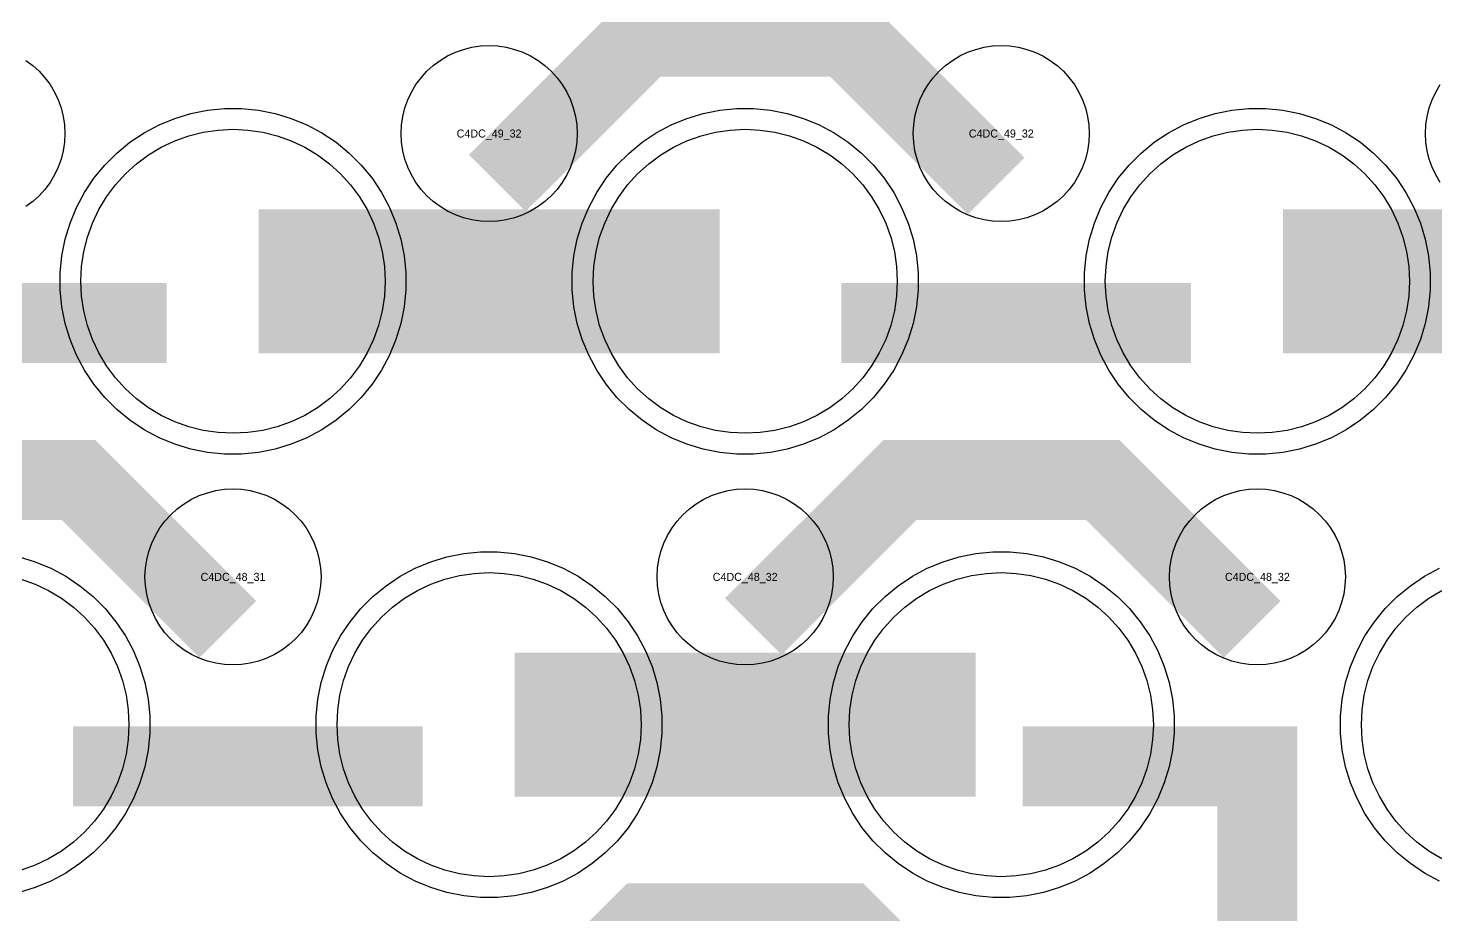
# Model space of a CAD drawing. Extents: x -11880 to 11880, y -14992 to 14992.
# Drawn here: x -1904 to -1464.2, y -8247.9 to -7970.8 of the extents above; entities that cross this region are included whole.
import ezdxf
from ezdxf.enums import TextEntityAlignment as Align

# ---------------------------------------------------------------- set-up
doc = ezdxf.new("R2010")
doc.units = 0
doc.header["$MEASUREMENT"] = 0
for name, color, linetype in [('GDS_775_DT_237', 138, 'CONTINUOUS'), ('RDL1_FS', 34, 'CONTINUOUS'), ('RDL_BS', 160, 'CONTINUOUS')]:
    doc.layers.add(name, color=color, linetype=linetype)

msp = doc.modelspace()

# ---------------------------------------------------------------- linework, layer by layer
at = {"layer": 'RDL1_FS'}
for points in [[(-1840, -8097.434), (-1844.657, -8097.205), (-1849.268, -8096.521), (-1853.791, -8095.389), (-1858.181, -8093.817), (-1862.395, -8091.825), (-1866.395, -8089.427), (-1870.14, -8086.649), (-1873.594, -8083.519), (-1876.724, -8080.065), (-1879.502, -8076.32), (-1881.9, -8072.32), (-1883.892, -8068.106), (-1885.464, -8063.716), (-1886.596, -8059.193), (-1887.28, -8054.582), (-1887.509, -8049.925), (-1887.28, -8045.268), (-1886.596, -8040.657), (-1885.464, -8036.134), (-1883.892, -8031.744), (-1881.9, -8027.53), (-1879.502, -8023.53), (-1876.724, -8019.785), (-1873.594, -8016.331), (-1870.14, -8013.201), (-1866.395, -8010.423), (-1862.395, -8008.025), (-1858.181, -8006.033), (-1853.791, -8004.461), (-1849.268, -8003.329), (-1844.657, -8002.645), (-1840, -8002.416), (-1835.343, -8002.645), (-1830.732, -8003.329), (-1826.209, -8004.461), (-1821.819, -8006.033), (-1817.605, -8008.025), (-1813.605, -8010.423), (-1809.86, -8013.201), (-1806.406, -8016.331), (-1803.276, -8019.785), (-1800.498, -8023.53), (-1798.1, -8027.53), (-1796.108, -8031.744), (-1794.536, -8036.134), (-1793.404, -8040.657), (-1792.72, -8045.268), (-1792.491, -8049.925), (-1792.72, -8054.582), (-1793.404, -8059.193), (-1794.536, -8063.716), (-1796.108, -8068.106), (-1798.1, -8072.32), (-1800.498, -8076.32), (-1803.276, -8080.065), (-1806.406, -8083.519), (-1809.86, -8086.649), (-1813.605, -8089.427), (-1817.605, -8091.825), (-1821.819, -8093.817), (-1826.209, -8095.389), (-1830.732, -8096.521), (-1835.343, -8097.205)], [(-1680, -8097.434), (-1684.657, -8097.205), (-1689.268, -8096.521), (-1693.791, -8095.389), (-1698.181, -8093.817), (-1702.395, -8091.825), (-1706.395, -8089.427), (-1710.14, -8086.649), (-1713.594, -8083.519), (-1716.724, -8080.065), (-1719.502, -8076.32), (-1721.9, -8072.32), (-1723.892, -8068.106), (-1725.464, -8063.716), (-1726.596, -8059.193), (-1727.28, -8054.582), (-1727.509, -8049.925), (-1727.28, -8045.268), (-1726.596, -8040.657), (-1725.464, -8036.134), (-1723.892, -8031.744), (-1721.9, -8027.53), (-1719.502, -8023.53), (-1716.724, -8019.785), (-1713.594, -8016.331), (-1710.14, -8013.201), (-1706.395, -8010.423), (-1702.395, -8008.025), (-1698.181, -8006.033), (-1693.791, -8004.461), (-1689.268, -8003.329), (-1684.657, -8002.645), (-1680, -8002.416), (-1675.343, -8002.645), (-1670.732, -8003.329), (-1666.209, -8004.461), (-1661.819, -8006.033), (-1657.605, -8008.025), (-1653.605, -8010.423), (-1649.86, -8013.201), (-1646.406, -8016.331), (-1643.276, -8019.785), (-1640.498, -8023.53), (-1638.1, -8027.53), (-1636.108, -8031.744), (-1634.536, -8036.134), (-1633.404, -8040.657), (-1632.72, -8045.268), (-1632.491, -8049.925), (-1632.72, -8054.582), (-1633.404, -8059.193), (-1634.536, -8063.716), (-1636.108, -8068.106), (-1638.1, -8072.32), (-1640.498, -8076.32), (-1643.276, -8080.065), (-1646.406, -8083.519), (-1649.86, -8086.649), (-1653.605, -8089.427), (-1657.605, -8091.825), (-1661.819, -8093.817), (-1666.209, -8095.389), (-1670.732, -8096.521), (-1675.343, -8097.205)], [(-1520, -8097.434), (-1524.657, -8097.205), (-1529.268, -8096.521), (-1533.791, -8095.389), (-1538.181, -8093.817), (-1542.395, -8091.825), (-1546.395, -8089.427), (-1550.14, -8086.649), (-1553.594, -8083.519), (-1556.724, -8080.065), (-1559.502, -8076.32), (-1561.9, -8072.32), (-1563.892, -8068.106), (-1565.464, -8063.716), (-1566.596, -8059.193), (-1567.28, -8054.582), (-1567.509, -8049.925), (-1567.28, -8045.268), (-1566.596, -8040.657), (-1565.464, -8036.134), (-1563.892, -8031.744), (-1561.9, -8027.53), (-1559.502, -8023.53), (-1556.724, -8019.785), (-1553.594, -8016.331), (-1550.14, -8013.201), (-1546.395, -8010.423), (-1542.395, -8008.025), (-1538.181, -8006.033), (-1533.791, -8004.461), (-1529.268, -8003.329), (-1524.657, -8002.645), (-1520, -8002.416), (-1515.343, -8002.645), (-1510.732, -8003.329), (-1506.209, -8004.461), (-1501.819, -8006.033), (-1497.605, -8008.025), (-1493.605, -8010.423), (-1489.86, -8013.201), (-1486.406, -8016.331), (-1483.276, -8019.785), (-1480.498, -8023.53), (-1478.1, -8027.53), (-1476.108, -8031.744), (-1474.536, -8036.134), (-1473.404, -8040.657), (-1472.72, -8045.268), (-1472.491, -8049.925), (-1472.72, -8054.582), (-1473.404, -8059.193), (-1474.536, -8063.716), (-1476.108, -8068.106), (-1478.1, -8072.32), (-1480.498, -8076.32), (-1483.276, -8080.065), (-1486.406, -8083.519), (-1489.86, -8086.649), (-1493.605, -8089.427), (-1497.605, -8091.825), (-1501.819, -8093.817), (-1506.209, -8095.389), (-1510.732, -8096.521), (-1515.343, -8097.205)]]:
    msp.add_lwpolyline(points, close=True, dxfattribs=at)
for points in [[(-1831.998, -8049.925, 45, 45, 0), (-1759.998, -8049.925, 45, 45, 0)], [(-1759.998, -8049.925, 45, 45, 0), (-1687.998, -8049.925, 45, 45, 0)], [(-1511.998, -8049.925, 45, 45, 0), (-1439.998, -8049.925, 45, 45, 0)]]:
    msp.add_lwpolyline(points, format="xyseb", dxfattribs=at)
at = {"layer": 'RDL1_FS', "color": 240, "true_color": 0xed1f24}
msp.add_lwpolyline([(-1906.209, -8143.026), (-1901.819, -8144.598), (-1897.605, -8146.59), (-1893.605, -8148.988), (-1889.86, -8151.766), (-1886.406, -8154.896), (-1883.276, -8158.35), (-1880.498, -8162.095), (-1878.1, -8166.095), (-1876.108, -8170.309), (-1874.536, -8174.699), (-1873.404, -8179.222), (-1872.72, -8183.833), (-1872.491, -8188.49), (-1872.72, -8193.147), (-1873.404, -8197.758), (-1874.536, -8202.281), (-1876.108, -8206.671), (-1878.1, -8210.885), (-1880.498, -8214.885), (-1883.276, -8218.63), (-1886.406, -8222.084), (-1889.86, -8225.214), (-1893.605, -8227.992), (-1897.605, -8230.39), (-1901.819, -8232.382), (-1906.209, -8233.954)], dxfattribs=at)
for points in [[(-1760, -8235.999), (-1764.657, -8235.77), (-1769.268, -8235.086), (-1773.791, -8233.954), (-1778.181, -8232.382), (-1782.395, -8230.39), (-1786.395, -8227.992), (-1790.14, -8225.214), (-1793.594, -8222.084), (-1796.724, -8218.63), (-1799.502, -8214.885), (-1801.9, -8210.885), (-1803.892, -8206.671), (-1805.464, -8202.281), (-1806.596, -8197.758), (-1807.28, -8193.147), (-1807.509, -8188.49), (-1807.28, -8183.833), (-1806.596, -8179.222), (-1805.464, -8174.699), (-1803.892, -8170.309), (-1801.9, -8166.095), (-1799.502, -8162.095), (-1796.724, -8158.35), (-1793.594, -8154.896), (-1790.14, -8151.766), (-1786.395, -8148.988), (-1782.395, -8146.59), (-1778.181, -8144.598), (-1773.791, -8143.026), (-1769.268, -8141.894), (-1764.657, -8141.21), (-1760, -8140.981), (-1755.343, -8141.21), (-1750.732, -8141.894), (-1746.209, -8143.026), (-1741.819, -8144.598), (-1737.605, -8146.59), (-1733.605, -8148.988), (-1729.86, -8151.766), (-1726.406, -8154.896), (-1723.276, -8158.35), (-1720.498, -8162.095), (-1718.1, -8166.095), (-1716.108, -8170.309), (-1714.536, -8174.699), (-1713.404, -8179.222), (-1712.72, -8183.833), (-1712.491, -8188.49), (-1712.72, -8193.147), (-1713.404, -8197.758), (-1714.536, -8202.281), (-1716.108, -8206.671), (-1718.1, -8210.885), (-1720.498, -8214.885), (-1723.276, -8218.63), (-1726.406, -8222.084), (-1729.86, -8225.214), (-1733.605, -8227.992), (-1737.605, -8230.39), (-1741.819, -8232.382), (-1746.209, -8233.954), (-1750.732, -8235.086), (-1755.343, -8235.77)], [(-1600, -8235.999), (-1604.657, -8235.77), (-1609.268, -8235.086), (-1613.791, -8233.954), (-1618.181, -8232.382), (-1622.395, -8230.39), (-1626.395, -8227.992), (-1630.14, -8225.214), (-1633.594, -8222.084), (-1636.724, -8218.63), (-1639.502, -8214.885), (-1641.9, -8210.885), (-1643.892, -8206.671), (-1645.464, -8202.281), (-1646.596, -8197.758), (-1647.28, -8193.147), (-1647.509, -8188.49), (-1647.28, -8183.833), (-1646.596, -8179.222), (-1645.464, -8174.699), (-1643.892, -8170.309), (-1641.9, -8166.095), (-1639.502, -8162.095), (-1636.724, -8158.35), (-1633.594, -8154.896), (-1630.14, -8151.766), (-1626.395, -8148.988), (-1622.395, -8146.59), (-1618.181, -8144.598), (-1613.791, -8143.026), (-1609.268, -8141.894), (-1604.657, -8141.21), (-1600, -8140.981), (-1595.343, -8141.21), (-1590.732, -8141.894), (-1586.209, -8143.026), (-1581.819, -8144.598), (-1577.605, -8146.59), (-1573.605, -8148.988), (-1569.86, -8151.766), (-1566.406, -8154.896), (-1563.276, -8158.35), (-1560.498, -8162.095), (-1558.1, -8166.095), (-1556.108, -8170.309), (-1554.536, -8174.699), (-1553.404, -8179.222), (-1552.72, -8183.833), (-1552.491, -8188.49), (-1552.72, -8193.147), (-1553.404, -8197.758), (-1554.536, -8202.281), (-1556.108, -8206.671), (-1558.1, -8210.885), (-1560.498, -8214.885), (-1563.276, -8218.63), (-1566.406, -8222.084), (-1569.86, -8225.214), (-1573.605, -8227.992), (-1577.605, -8230.39), (-1581.819, -8232.382), (-1586.209, -8233.954), (-1590.732, -8235.086), (-1595.343, -8235.77)]]:
    msp.add_lwpolyline(points, close=True, dxfattribs=at)
at = {"layer": 'RDL1_FS'}
msp.add_lwpolyline([(-1462.395, -8230.39), (-1466.395, -8227.992), (-1470.14, -8225.214), (-1473.594, -8222.084), (-1476.724, -8218.63), (-1479.502, -8214.885), (-1481.9, -8210.885), (-1483.892, -8206.671), (-1485.464, -8202.281), (-1486.596, -8197.758), (-1487.28, -8193.147), (-1487.509, -8188.49), (-1487.28, -8183.833), (-1486.596, -8179.222), (-1485.464, -8174.699), (-1483.892, -8170.309), (-1481.9, -8166.095), (-1479.502, -8162.095), (-1476.724, -8158.35), (-1473.594, -8154.896), (-1470.14, -8151.766), (-1466.395, -8148.988), (-1462.395, -8146.59)], dxfattribs=at)
at = {"layer": 'RDL1_FS', "color": 240, "true_color": 0xed1f24}
for points in [[(-1751.998, -8188.49, 45, 45, 0), (-1679.998, -8188.49, 45, 45, 0)], [(-1679.998, -8188.49, 45, 45, 0), (-1607.998, -8188.49, 45, 45, 0)]]:
    msp.add_lwpolyline(points, format="xyseb", dxfattribs=at)
at = {"layer": 'RDL_BS'}
for points in [[(-1757.438, -8019.239, 25, 25, 0), (-1711.623, -7973.424, 25, 25, 0), (-1678.07, -7973.424, 25, 25, 0)], [(-1601.599, -8020.138, 25, 25, 0), (-1648.313, -7973.424, 25, 25, 0), (-1678.071, -7973.424, 25, 25, 0)], [(-1969.984, -8062.938, 25, 25, 0), (-1860.719, -8062.938, 25, 25, 0)], [(-1649.984, -8062.938, 25, 25, 0), (-1540.719, -8062.938, 25, 25, 0)], [(-1841.599, -8158.703, 25, 25, 0), (-1888.313, -8111.989, 25, 25, 0), (-1918.071, -8111.989, 25, 25, 0)], [(-1677.438, -8157.804, 25, 25, 0), (-1631.623, -8111.989, 25, 25, 0), (-1598.07, -8111.989, 25, 25, 0)], [(-1521.599, -8158.703, 25, 25, 0), (-1568.313, -8111.989, 25, 25, 0), (-1598.071, -8111.989, 25, 25, 0)], [(-1520, -8219.467, 25, 25, 0), (-1520, -8265.087, 25, 25, 0)], [(-1757.438, -8296.369, 25, 25, 0), (-1711.623, -8250.554, 25, 25, 0), (-1678.07, -8250.554, 25, 25, 0)], [(-1601.599, -8297.268, 25, 25, 0), (-1648.313, -8250.554, 25, 25, 0), (-1678.071, -8250.554, 25, 25, 0)]]:
    msp.add_lwpolyline(points, format="xyseb", dxfattribs=at)
for points in [[(-1760, -8031.231), (-1762.693, -8031.099), (-1765.365, -8030.703), (-1767.984, -8030.046), (-1770.519, -8029.139), (-1772.956, -8027.987), (-1775.28, -8026.594), (-1777.443, -8024.991), (-1779.442, -8023.179), (-1781.254, -8021.18), (-1782.857, -8019.017), (-1784.25, -8016.693), (-1785.402, -8014.256), (-1786.309, -8011.721), (-1786.966, -8009.102), (-1787.362, -8006.43), (-1787.494, -8003.737), (-1787.362, -8001.044), (-1786.966, -7998.372), (-1786.309, -7995.753), (-1785.402, -7993.218), (-1784.25, -7990.781), (-1782.857, -7988.457), (-1781.254, -7986.294), (-1779.442, -7984.295), (-1777.443, -7982.483), (-1775.28, -7980.88), (-1772.956, -7979.487), (-1770.519, -7978.335), (-1767.984, -7977.428), (-1765.365, -7976.771), (-1762.693, -7976.375), (-1760, -7976.243), (-1757.307, -7976.375), (-1754.635, -7976.771), (-1752.016, -7977.428), (-1749.481, -7978.335), (-1747.044, -7979.487), (-1744.72, -7980.88), (-1742.557, -7982.483), (-1740.558, -7984.295), (-1738.746, -7986.294), (-1737.143, -7988.457), (-1735.75, -7990.781), (-1734.598, -7993.218), (-1733.691, -7995.753), (-1733.034, -7998.372), (-1732.638, -8001.044), (-1732.506, -8003.737), (-1732.638, -8006.43), (-1733.034, -8009.102), (-1733.691, -8011.721), (-1734.598, -8014.256), (-1735.75, -8016.693), (-1737.143, -8019.017), (-1738.746, -8021.18), (-1740.558, -8023.179), (-1742.557, -8024.991), (-1744.72, -8026.594), (-1747.044, -8027.987), (-1749.481, -8029.139), (-1752.016, -8030.046), (-1754.635, -8030.703), (-1757.307, -8031.099)], [(-1600, -8031.231), (-1602.693, -8031.099), (-1605.365, -8030.703), (-1607.984, -8030.046), (-1610.519, -8029.139), (-1612.956, -8027.987), (-1615.28, -8026.594), (-1617.443, -8024.991), (-1619.442, -8023.179), (-1621.254, -8021.18), (-1622.857, -8019.017), (-1624.25, -8016.693), (-1625.402, -8014.256), (-1626.309, -8011.721), (-1626.966, -8009.102), (-1627.362, -8006.43), (-1627.494, -8003.737), (-1627.362, -8001.044), (-1626.966, -7998.372), (-1626.309, -7995.753), (-1625.402, -7993.218), (-1624.25, -7990.781), (-1622.857, -7988.457), (-1621.254, -7986.294), (-1619.442, -7984.295), (-1617.443, -7982.483), (-1615.28, -7980.88), (-1612.956, -7979.487), (-1610.519, -7978.335), (-1607.984, -7977.428), (-1605.365, -7976.771), (-1602.693, -7976.375), (-1600, -7976.243), (-1597.307, -7976.375), (-1594.635, -7976.771), (-1592.016, -7977.428), (-1589.481, -7978.335), (-1587.044, -7979.487), (-1584.72, -7980.88), (-1582.557, -7982.483), (-1580.558, -7984.295), (-1578.746, -7986.294), (-1577.143, -7988.457), (-1575.75, -7990.781), (-1574.598, -7993.218), (-1573.691, -7995.753), (-1573.034, -7998.372), (-1572.638, -8001.044), (-1572.506, -8003.737), (-1572.638, -8006.43), (-1573.034, -8009.102), (-1573.691, -8011.721), (-1574.598, -8014.256), (-1575.75, -8016.693), (-1577.143, -8019.017), (-1578.746, -8021.18), (-1580.558, -8023.179), (-1582.557, -8024.991), (-1584.72, -8026.594), (-1587.044, -8027.987), (-1589.481, -8029.139), (-1592.016, -8030.046), (-1594.635, -8030.703), (-1597.307, -8031.099)], [(-1842.644, -8103.925), (-1847.938, -8103.408), (-1853.165, -8102.362), (-1858.205, -8100.831), (-1863.115, -8098.8), (-1867.777, -8096.308), (-1872.191, -8093.361), (-1876.292, -8089.999), (-1880.074, -8086.217), (-1883.436, -8082.116), (-1886.383, -8077.702), (-1888.875, -8073.04), (-1890.906, -8068.13), (-1892.437, -8063.09), (-1893.483, -8057.863), (-1894, -8052.569), (-1894, -8047.281), (-1893.483, -8041.987), (-1892.437, -8036.76), (-1890.906, -8031.72), (-1888.875, -8026.81), (-1886.383, -8022.148), (-1883.436, -8017.734), (-1880.074, -8013.633), (-1876.292, -8009.851), (-1872.191, -8006.489), (-1867.777, -8003.542), (-1863.115, -8001.05), (-1858.205, -7999.019), (-1853.165, -7997.488), (-1847.938, -7996.442), (-1842.644, -7995.925), (-1837.356, -7995.925), (-1832.062, -7996.442), (-1826.835, -7997.488), (-1821.795, -7999.019), (-1816.885, -8001.05), (-1812.223, -8003.542), (-1807.809, -8006.489), (-1803.708, -8009.851), (-1799.926, -8013.633), (-1796.564, -8017.734), (-1793.617, -8022.148), (-1791.125, -8026.81), (-1789.094, -8031.72), (-1787.563, -8036.76), (-1786.517, -8041.987), (-1786, -8047.281), (-1786, -8052.569), (-1786.517, -8057.863), (-1787.563, -8063.09), (-1789.094, -8068.13), (-1791.125, -8073.04), (-1793.617, -8077.702), (-1796.564, -8082.116), (-1799.926, -8086.217), (-1803.708, -8089.999), (-1807.809, -8093.361), (-1812.223, -8096.308), (-1816.885, -8098.8), (-1821.795, -8100.831), (-1826.835, -8102.362), (-1832.062, -8103.408), (-1837.356, -8103.925)], [(-1682.644, -8103.925), (-1687.938, -8103.408), (-1693.165, -8102.362), (-1698.205, -8100.831), (-1703.115, -8098.8), (-1707.777, -8096.308), (-1712.191, -8093.361), (-1716.292, -8089.999), (-1720.074, -8086.217), (-1723.436, -8082.116), (-1726.383, -8077.702), (-1728.875, -8073.04), (-1730.906, -8068.13), (-1732.437, -8063.09), (-1733.483, -8057.863), (-1734, -8052.569), (-1734, -8047.281), (-1733.483, -8041.987), (-1732.437, -8036.76), (-1730.906, -8031.72), (-1728.875, -8026.81), (-1726.383, -8022.148), (-1723.436, -8017.734), (-1720.074, -8013.633), (-1716.292, -8009.851), (-1712.191, -8006.489), (-1707.777, -8003.542), (-1703.115, -8001.05), (-1698.205, -7999.019), (-1693.165, -7997.488), (-1687.938, -7996.442), (-1682.644, -7995.925), (-1677.356, -7995.925), (-1672.062, -7996.442), (-1666.835, -7997.488), (-1661.795, -7999.019), (-1656.885, -8001.05), (-1652.223, -8003.542), (-1647.809, -8006.489), (-1643.708, -8009.851), (-1639.926, -8013.633), (-1636.564, -8017.734), (-1633.617, -8022.148), (-1631.125, -8026.81), (-1629.094, -8031.72), (-1627.563, -8036.76), (-1626.517, -8041.987), (-1626, -8047.281), (-1626, -8052.569), (-1626.517, -8057.863), (-1627.563, -8063.09), (-1629.094, -8068.13), (-1631.125, -8073.04), (-1633.617, -8077.702), (-1636.564, -8082.116), (-1639.926, -8086.217), (-1643.708, -8089.999), (-1647.809, -8093.361), (-1652.223, -8096.308), (-1656.885, -8098.8), (-1661.795, -8100.831), (-1666.835, -8102.362), (-1672.062, -8103.408), (-1677.356, -8103.925)], [(-1522.644, -8103.925), (-1527.938, -8103.408), (-1533.165, -8102.362), (-1538.205, -8100.831), (-1543.115, -8098.8), (-1547.777, -8096.308), (-1552.191, -8093.361), (-1556.292, -8089.999), (-1560.074, -8086.217), (-1563.436, -8082.116), (-1566.383, -8077.702), (-1568.875, -8073.04), (-1570.906, -8068.13), (-1572.437, -8063.09), (-1573.483, -8057.863), (-1574, -8052.569), (-1574, -8047.281), (-1573.483, -8041.987), (-1572.437, -8036.76), (-1570.906, -8031.72), (-1568.875, -8026.81), (-1566.383, -8022.148), (-1563.436, -8017.734), (-1560.074, -8013.633), (-1556.292, -8009.851), (-1552.191, -8006.489), (-1547.777, -8003.542), (-1543.115, -8001.05), (-1538.205, -7999.019), (-1533.165, -7997.488), (-1527.938, -7996.442), (-1522.644, -7995.925), (-1517.356, -7995.925), (-1512.062, -7996.442), (-1506.835, -7997.488), (-1501.795, -7999.019), (-1496.885, -8001.05), (-1492.223, -8003.542), (-1487.809, -8006.489), (-1483.708, -8009.851), (-1479.926, -8013.633), (-1476.564, -8017.734), (-1473.617, -8022.148), (-1471.125, -8026.81), (-1469.094, -8031.72), (-1467.563, -8036.76), (-1466.517, -8041.987), (-1466, -8047.281), (-1466, -8052.569), (-1466.517, -8057.863), (-1467.563, -8063.09), (-1469.094, -8068.13), (-1471.125, -8073.04), (-1473.617, -8077.702), (-1476.564, -8082.116), (-1479.926, -8086.217), (-1483.708, -8089.999), (-1487.809, -8093.361), (-1492.223, -8096.308), (-1496.885, -8098.8), (-1501.795, -8100.831), (-1506.835, -8102.362), (-1512.062, -8103.408), (-1517.356, -8103.925)], [(-1840, -8169.796), (-1842.693, -8169.664), (-1845.365, -8169.268), (-1847.984, -8168.611), (-1850.519, -8167.704), (-1852.956, -8166.552), (-1855.28, -8165.159), (-1857.443, -8163.556), (-1859.442, -8161.744), (-1861.254, -8159.745), (-1862.857, -8157.582), (-1864.25, -8155.258), (-1865.402, -8152.821), (-1866.309, -8150.286), (-1866.966, -8147.667), (-1867.362, -8144.995), (-1867.494, -8142.302), (-1867.362, -8139.609), (-1866.966, -8136.937), (-1866.309, -8134.318), (-1865.402, -8131.783), (-1864.25, -8129.346), (-1862.857, -8127.022), (-1861.254, -8124.859), (-1859.442, -8122.86), (-1857.443, -8121.048), (-1855.28, -8119.445), (-1852.956, -8118.052), (-1850.519, -8116.9), (-1847.984, -8115.993), (-1845.365, -8115.336), (-1842.693, -8114.94), (-1840, -8114.808), (-1837.307, -8114.94), (-1834.635, -8115.336), (-1832.016, -8115.993), (-1829.481, -8116.9), (-1827.044, -8118.052), (-1824.72, -8119.445), (-1822.557, -8121.048), (-1820.558, -8122.86), (-1818.746, -8124.859), (-1817.143, -8127.022), (-1815.75, -8129.346), (-1814.598, -8131.783), (-1813.691, -8134.318), (-1813.034, -8136.937), (-1812.638, -8139.609), (-1812.506, -8142.302), (-1812.638, -8144.995), (-1813.034, -8147.667), (-1813.691, -8150.286), (-1814.598, -8152.821), (-1815.75, -8155.258), (-1817.143, -8157.582), (-1818.746, -8159.745), (-1820.558, -8161.744), (-1822.557, -8163.556), (-1824.72, -8165.159), (-1827.044, -8166.552), (-1829.481, -8167.704), (-1832.016, -8168.611), (-1834.635, -8169.268), (-1837.307, -8169.664)], [(-1680, -8169.796), (-1682.693, -8169.664), (-1685.365, -8169.268), (-1687.984, -8168.611), (-1690.519, -8167.704), (-1692.956, -8166.552), (-1695.28, -8165.159), (-1697.443, -8163.556), (-1699.442, -8161.744), (-1701.254, -8159.745), (-1702.857, -8157.582), (-1704.25, -8155.258), (-1705.402, -8152.821), (-1706.309, -8150.286), (-1706.966, -8147.667), (-1707.362, -8144.995), (-1707.494, -8142.302), (-1707.362, -8139.609), (-1706.966, -8136.937), (-1706.309, -8134.318), (-1705.402, -8131.783), (-1704.25, -8129.346), (-1702.857, -8127.022), (-1701.254, -8124.859), (-1699.442, -8122.86), (-1697.443, -8121.048), (-1695.28, -8119.445), (-1692.956, -8118.052), (-1690.519, -8116.9), (-1687.984, -8115.993), (-1685.365, -8115.336), (-1682.693, -8114.94), (-1680, -8114.808), (-1677.307, -8114.94), (-1674.635, -8115.336), (-1672.016, -8115.993), (-1669.481, -8116.9), (-1667.044, -8118.052), (-1664.72, -8119.445), (-1662.557, -8121.048), (-1660.558, -8122.86), (-1658.746, -8124.859), (-1657.143, -8127.022), (-1655.75, -8129.346), (-1654.598, -8131.783), (-1653.691, -8134.318), (-1653.034, -8136.937), (-1652.638, -8139.609), (-1652.506, -8142.302), (-1652.638, -8144.995), (-1653.034, -8147.667), (-1653.691, -8150.286), (-1654.598, -8152.821), (-1655.75, -8155.258), (-1657.143, -8157.582), (-1658.746, -8159.745), (-1660.558, -8161.744), (-1662.557, -8163.556), (-1664.72, -8165.159), (-1667.044, -8166.552), (-1669.481, -8167.704), (-1672.016, -8168.611), (-1674.635, -8169.268), (-1677.307, -8169.664)], [(-1520, -8169.796), (-1522.693, -8169.664), (-1525.365, -8169.268), (-1527.984, -8168.611), (-1530.519, -8167.704), (-1532.956, -8166.552), (-1535.28, -8165.159), (-1537.443, -8163.556), (-1539.442, -8161.744), (-1541.254, -8159.745), (-1542.857, -8157.582), (-1544.25, -8155.258), (-1545.402, -8152.821), (-1546.309, -8150.286), (-1546.966, -8147.667), (-1547.362, -8144.995), (-1547.494, -8142.302), (-1547.362, -8139.609), (-1546.966, -8136.937), (-1546.309, -8134.318), (-1545.402, -8131.783), (-1544.25, -8129.346), (-1542.857, -8127.022), (-1541.254, -8124.859), (-1539.442, -8122.86), (-1537.443, -8121.048), (-1535.28, -8119.445), (-1532.956, -8118.052), (-1530.519, -8116.9), (-1527.984, -8115.993), (-1525.365, -8115.336), (-1522.693, -8114.94), (-1520, -8114.808), (-1517.307, -8114.94), (-1514.635, -8115.336), (-1512.016, -8115.993), (-1509.481, -8116.9), (-1507.044, -8118.052), (-1504.72, -8119.445), (-1502.557, -8121.048), (-1500.558, -8122.86), (-1498.746, -8124.859), (-1497.143, -8127.022), (-1495.75, -8129.346), (-1494.598, -8131.783), (-1493.691, -8134.318), (-1493.034, -8136.937), (-1492.638, -8139.609), (-1492.506, -8142.302), (-1492.638, -8144.995), (-1493.034, -8147.667), (-1493.691, -8150.286), (-1494.598, -8152.821), (-1495.75, -8155.258), (-1497.143, -8157.582), (-1498.746, -8159.745), (-1500.558, -8161.744), (-1502.557, -8163.556), (-1504.72, -8165.159), (-1507.044, -8166.552), (-1509.481, -8167.704), (-1512.016, -8168.611), (-1514.635, -8169.268), (-1517.307, -8169.664)]]:
    msp.add_lwpolyline(points, close=True, dxfattribs=at)
for points in [[(-1904.72, -7980.88), (-1902.557, -7982.483), (-1900.558, -7984.295), (-1898.746, -7986.294), (-1897.143, -7988.457), (-1895.75, -7990.781), (-1894.598, -7993.218), (-1893.691, -7995.753), (-1893.034, -7998.372), (-1892.638, -8001.044), (-1892.506, -8003.737), (-1892.638, -8006.43), (-1893.034, -8009.102), (-1893.691, -8011.721), (-1894.598, -8014.256), (-1895.75, -8016.693), (-1897.143, -8019.017), (-1898.746, -8021.18), (-1900.558, -8023.179), (-1902.557, -8024.991), (-1904.72, -8026.594)], [(-1462.857, -8019.017), (-1464.25, -8016.693), (-1465.402, -8014.256), (-1466.309, -8011.721), (-1466.966, -8009.102), (-1467.362, -8006.43), (-1467.494, -8003.737), (-1467.362, -8001.044), (-1466.966, -7998.372), (-1466.309, -7995.753), (-1465.402, -7993.218), (-1464.25, -7990.781), (-1462.857, -7988.457)], [(-1463.115, -8237.365), (-1467.777, -8234.873), (-1472.191, -8231.926), (-1476.292, -8228.564), (-1480.074, -8224.782), (-1483.436, -8220.681), (-1486.383, -8216.267), (-1488.875, -8211.605), (-1490.906, -8206.695), (-1492.437, -8201.655), (-1493.483, -8196.428), (-1494, -8191.134), (-1494, -8185.846), (-1493.483, -8180.552), (-1492.437, -8175.325), (-1490.906, -8170.285), (-1488.875, -8165.375), (-1486.383, -8160.713), (-1483.436, -8156.299), (-1480.074, -8152.198), (-1476.292, -8148.416), (-1472.191, -8145.054), (-1467.777, -8142.107), (-1463.115, -8139.615)]]:
    msp.add_lwpolyline(points, dxfattribs=at)
at = {"layer": 'RDL_BS', "color": 240, "true_color": 0xed1f24}
for points in [[(-1762.644, -8242.49), (-1767.938, -8241.973), (-1773.165, -8240.927), (-1778.205, -8239.396), (-1783.115, -8237.365), (-1787.777, -8234.873), (-1792.191, -8231.926), (-1796.292, -8228.564), (-1800.074, -8224.782), (-1803.436, -8220.681), (-1806.383, -8216.267), (-1808.875, -8211.605), (-1810.906, -8206.695), (-1812.437, -8201.655), (-1813.483, -8196.428), (-1814, -8191.134), (-1814, -8185.846), (-1813.483, -8180.552), (-1812.437, -8175.325), (-1810.906, -8170.285), (-1808.875, -8165.375), (-1806.383, -8160.713), (-1803.436, -8156.299), (-1800.074, -8152.198), (-1796.292, -8148.416), (-1792.191, -8145.054), (-1787.777, -8142.107), (-1783.115, -8139.615), (-1778.205, -8137.584), (-1773.165, -8136.053), (-1767.938, -8135.007), (-1762.644, -8134.49), (-1757.356, -8134.49), (-1752.062, -8135.007), (-1746.835, -8136.053), (-1741.795, -8137.584), (-1736.885, -8139.615), (-1732.223, -8142.107), (-1727.809, -8145.054), (-1723.708, -8148.416), (-1719.926, -8152.198), (-1716.564, -8156.299), (-1713.617, -8160.713), (-1711.125, -8165.375), (-1709.094, -8170.285), (-1707.563, -8175.325), (-1706.517, -8180.552), (-1706, -8185.846), (-1706, -8191.134), (-1706.517, -8196.428), (-1707.563, -8201.655), (-1709.094, -8206.695), (-1711.125, -8211.605), (-1713.617, -8216.267), (-1716.564, -8220.681), (-1719.926, -8224.782), (-1723.708, -8228.564), (-1727.809, -8231.926), (-1732.223, -8234.873), (-1736.885, -8237.365), (-1741.795, -8239.396), (-1746.835, -8240.927), (-1752.062, -8241.973), (-1757.356, -8242.49)], [(-1602.644, -8242.49), (-1607.938, -8241.973), (-1613.165, -8240.927), (-1618.205, -8239.396), (-1623.115, -8237.365), (-1627.777, -8234.873), (-1632.191, -8231.926), (-1636.292, -8228.564), (-1640.074, -8224.782), (-1643.436, -8220.681), (-1646.383, -8216.267), (-1648.875, -8211.605), (-1650.906, -8206.695), (-1652.437, -8201.655), (-1653.483, -8196.428), (-1654, -8191.134), (-1654, -8185.846), (-1653.483, -8180.552), (-1652.437, -8175.325), (-1650.906, -8170.285), (-1648.875, -8165.375), (-1646.383, -8160.713), (-1643.436, -8156.299), (-1640.074, -8152.198), (-1636.292, -8148.416), (-1632.191, -8145.054), (-1627.777, -8142.107), (-1623.115, -8139.615), (-1618.205, -8137.584), (-1613.165, -8136.053), (-1607.938, -8135.007), (-1602.644, -8134.49), (-1597.356, -8134.49), (-1592.062, -8135.007), (-1586.835, -8136.053), (-1581.795, -8137.584), (-1576.885, -8139.615), (-1572.223, -8142.107), (-1567.809, -8145.054), (-1563.708, -8148.416), (-1559.926, -8152.198), (-1556.564, -8156.299), (-1553.617, -8160.713), (-1551.125, -8165.375), (-1549.094, -8170.285), (-1547.563, -8175.325), (-1546.517, -8180.552), (-1546, -8185.846), (-1546, -8191.134), (-1546.517, -8196.428), (-1547.563, -8201.655), (-1549.094, -8206.695), (-1551.125, -8211.605), (-1553.617, -8216.267), (-1556.564, -8220.681), (-1559.926, -8224.782), (-1563.708, -8228.564), (-1567.809, -8231.926), (-1572.223, -8234.873), (-1576.885, -8237.365), (-1581.795, -8239.396), (-1586.835, -8240.927), (-1592.062, -8241.973), (-1597.356, -8242.49)]]:
    msp.add_lwpolyline(points, close=True, dxfattribs=at)
msp.add_lwpolyline([(-1906.835, -8136.053), (-1901.795, -8137.584), (-1896.885, -8139.615), (-1892.223, -8142.107), (-1887.809, -8145.054), (-1883.708, -8148.416), (-1879.926, -8152.198), (-1876.564, -8156.299), (-1873.617, -8160.713), (-1871.125, -8165.375), (-1869.094, -8170.285), (-1867.563, -8175.325), (-1866.517, -8180.552), (-1866, -8185.846), (-1866, -8191.134), (-1866.517, -8196.428), (-1867.563, -8201.655), (-1869.094, -8206.695), (-1871.125, -8211.605), (-1873.617, -8216.267), (-1876.564, -8220.681), (-1879.926, -8224.782), (-1883.708, -8228.564), (-1887.809, -8231.926), (-1892.223, -8234.873), (-1896.885, -8237.365), (-1901.795, -8239.396), (-1906.835, -8240.927)], dxfattribs=at)
for points in [[(-1520, -8295.775, 25, 25, 0), (-1520, -8188.998, 25, 25, 0)], [(-1889.984, -8201.503, 25, 25, 0), (-1780.719, -8201.503, 25, 25, 0)], [(-1507.5, -8201.498, 25, 25, 0), (-1593.333, -8201.498, 25, 25, 0)], [(-1547.056, -8201.498, 25, 25, 0), (-1588.26, -8201.498, 25, 25, 0)]]:
    msp.add_lwpolyline(points, format="xyseb", dxfattribs=at)

# ---------------------------------------------------------------- texts
at = {"layer": 'GDS_775_DT_237'}
for s, p in [('C4DC_49_32', (-1760, -8003.737)), ('C4DC_49_32', (-1760, -8003.737)), ('C4DC_49_32', (-1600, -8003.737)), ('C4DC_49_32', (-1600, -8003.737)), ('C4DC_48_31', (-1840, -8142.302)), ('C4DC_48_31', (-1840, -8142.302)), ('C4DC_48_32', (-1680, -8142.302)), ('C4DC_48_32', (-1680, -8142.302)), ('C4DC_48_32', (-1520, -8142.302)), ('C4DC_48_32', (-1520, -8142.302))]:
    msp.add_text(s, height=2.5, dxfattribs=at).set_placement(p, align=Align.MIDDLE_CENTER)

doc.saveas('drawing.dxf')
